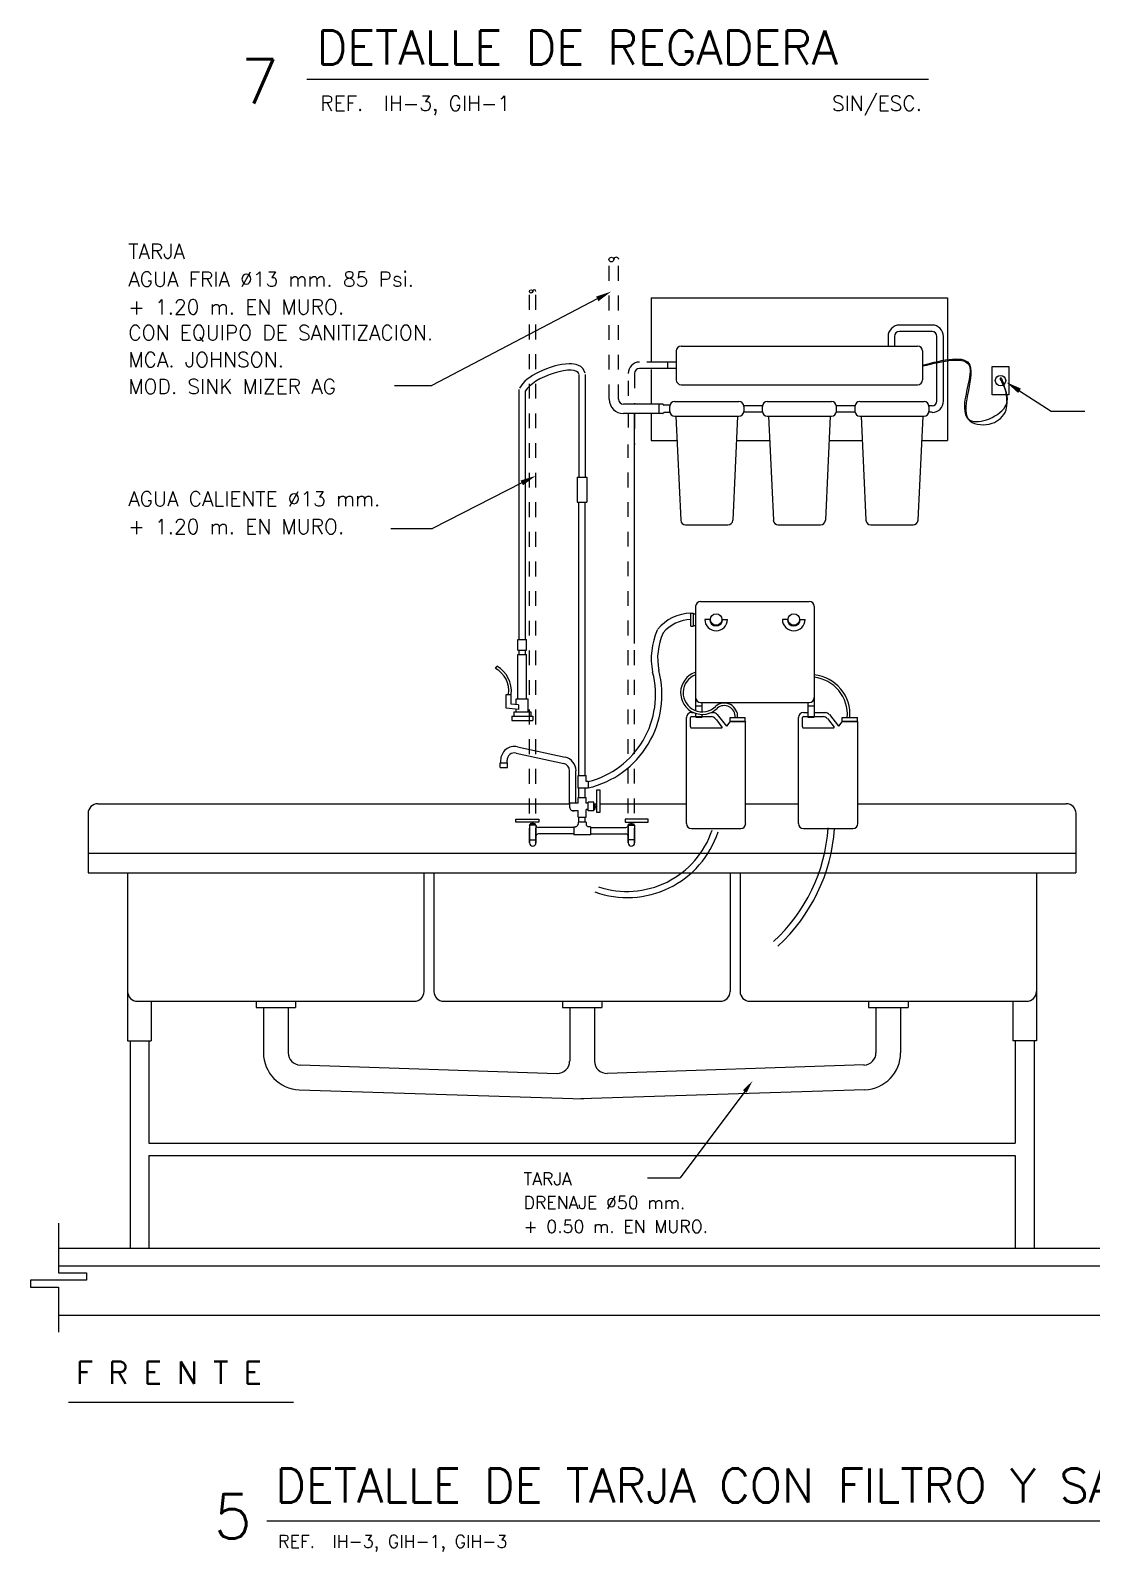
# Model space of a CAD drawing. Extents: x 145.7 to 190.5, y 293.8 to 329.7.
# Drawn here: x 145.75 to 152.91, y 293.77 to 304.04 of the extents above; entities that cross this region are included whole.
import ezdxf

# ---------------------------------------------------------------- set-up
doc = ezdxf.new("R2010")
doc.units = 0
doc.header["$LTSCALE"] = 0.4
doc.header["$MEASUREMENT"] = 0
doc.linetypes.add('DASHED2', pattern=[0.375, 0.25, -0.125])
doc.layers.add('A13', color=130, linetype='CONTINUOUS')
doc.layers.add('LETRAS', color=50, linetype='CONTINUOUS')
doc.styles.add('ROMANS', font='ROMANS.SHX', dxfattribs={"width": 1.5, "height": 0.3})

msp = doc.modelspace()

# ---------------------------------------------------------------- linework, layer by layer
at = {"layer": 'A13', "linetype": 'DASHED2', "ltscale": 0.005}
for p, q in [((149.653, 301.552, 47.317), (149.653, 302.488, 47.317)), ((149.717, 301.552, 47.317), (149.717, 302.495, 47.317)), ((149.115, 298.556, 47.317), (149.115, 302.28, 47.317)), ((149.158, 298.556, 47.317), (149.158, 302.28, 47.317)), ((149.782, 301.676, 47.317), (149.782, 301.518, 47.317)), ((149.825, 301.726, 47.317), (149.825, 301.518, 47.317)), ((149.782, 301.46, 47.317), (149.782, 301.296, 47.317)), ((149.825, 301.455, 47.317), (149.825, 301.246, 47.317)), ((149.782, 298.557, 47.317), (149.782, 301.246, 47.317)), ((149.825, 298.557, 47.317), (149.825, 301.246, 47.317))]:
    msp.add_line(p, q, dxfattribs=at)
at = {"layer": 'A13', "color": 20}
for p, q in [((149.573, 302.23, 47.317), (148.457, 301.644, 47.317)), ((148.205, 301.644, 47.317), (148.457, 301.644, 47.317)), ((152.423, 301.609, 47.317), (152.636, 301.471, 47.317)), ((152.636, 301.471, 47.317), (152.863, 301.471, 47.317)), ((149.063, 300.987, 47.317), (148.46, 300.68, 47.317)), ((148.179, 300.68, 47.317), (148.46, 300.68, 47.317)), ((150.331, 300.065, 47.317), (150.298, 300.065, 47.317)), ((150.418, 300.065, 47.317), (150.452, 300.065, 47.317)), ((150.855, 300.065, 47.317), (150.822, 300.065, 47.317)), ((150.942, 300.065, 47.317), (150.975, 300.065, 47.317)), ((148.886, 299.734, 47.317), (148.894, 299.748, 47.317)), ((150.568, 296.878, 47.317), (150.132, 296.296, 47.317)), ((149.911, 296.296, 47.317), (150.132, 296.296, 47.317)), ((145.937, 295.988, 47.317), (145.937, 295.653, 47.317)), ((145.747, 295.605, 47.317), (145.747, 295.558, 47.317)), ((146.126, 295.605, 47.317), (145.747, 295.605, 47.317)), ((145.937, 295.653, 47.317), (146.126, 295.653, 47.317)), ((146.126, 295.653, 47.317), (146.126, 295.605, 47.317)), ((145.747, 295.558, 47.317), (145.937, 295.558, 47.317)), ((145.937, 295.558, 47.317), (145.937, 295.254, 47.317))]:
    msp.add_line(p, q, dxfattribs=at)
at = {"layer": 'A13'}
for p, q in [((149.936, 302.237, 47.317), (151.936, 302.237, 47.317)), ((149.936, 302.237, 47.317), (149.936, 301.809, 47.317)), ((151.936, 302.237, 47.317), (151.936, 301.273, 47.317)), ((151.832, 302.053, 47.317), (151.612, 302.053, 47.317)), ((151.536, 301.976, 47.317), (151.536, 301.911, 47.317)), ((151.579, 301.976, 47.317), (151.579, 301.911, 47.317)), ((151.832, 302.01, 47.317), (151.612, 302.01, 47.317)), ((151.865, 301.54, 47.317), (151.865, 301.976, 47.317)), ((151.909, 301.54, 47.317), (151.909, 301.976, 47.317)), ((150.106, 301.878, 47.317), (150.106, 301.683, 47.317)), ((150.139, 301.911, 47.317), (151.734, 301.911, 47.317)), ((151.767, 301.878, 47.317), (151.767, 301.683, 47.317)), ((150.106, 301.759, 47.317), (149.858, 301.759, 47.317)), ((150.106, 301.802, 47.317), (149.908, 301.802, 47.317)), ((149.936, 301.752, 47.317), (149.936, 301.518, 47.317)), ((150.047, 301.802, 47.317), (150.047, 301.759, 47.317)), ((149.448, 301.72, 47.317), (149.448, 301.025, 47.317)), ((149.492, 301.72, 47.317), (149.492, 301.025, 47.317)), ((150.139, 301.65, 47.317), (151.734, 301.65, 47.317)), ((149.045, 299.93, 47.317), (149.045, 301.618, 47.317)), ((149.088, 299.93, 47.317), (149.088, 301.608, 47.317)), ((150.015, 301.518, 47.317), (149.75, 301.518, 47.317)), ((150.015, 301.455, 47.317), (149.75, 301.455, 47.317)), ((149.825, 299.902, 47.317), (149.825, 301.455, 47.317)), ((149.936, 301.455, 47.317), (149.936, 301.273, 47.317)), ((149.988, 301.518, 47.317), (149.988, 301.455, 47.317)), ((150.018, 301.515, 47.317), (150.018, 301.515, 47.317)), ((150.018, 301.458, 47.317), (150.018, 301.458, 47.317)), ((150.061, 301.512, 47.317), (150.021, 301.512, 47.317)), ((150.061, 301.462, 47.317), (150.021, 301.462, 47.317)), ((150.061, 301.503, 47.317), (150.061, 301.47, 47.317)), ((150.095, 301.537, 47.317), (150.528, 301.537, 47.317)), ((150.095, 301.437, 47.317), (150.528, 301.437, 47.317)), ((150.103, 301.437, 47.317), (150.136, 300.735, 47.317)), ((150.52, 301.437, 47.317), (150.487, 300.735, 47.317)), ((150.687, 301.507, 47.317), (150.561, 301.507, 47.317)), ((150.561, 301.503, 47.317), (150.561, 301.47, 47.317)), ((150.687, 301.464, 47.317), (150.561, 301.464, 47.317)), ((150.686, 301.503, 47.317), (150.686, 301.47, 47.317)), ((150.72, 301.537, 47.317), (151.153, 301.537, 47.317)), ((150.72, 301.437, 47.317), (151.153, 301.437, 47.317)), ((150.728, 301.437, 47.317), (150.761, 300.735, 47.317)), ((151.145, 301.437, 47.317), (151.112, 300.735, 47.317)), ((151.312, 301.507, 47.317), (151.186, 301.507, 47.317)), ((151.186, 301.503, 47.317), (151.186, 301.47, 47.317)), ((151.312, 301.464, 47.317), (151.186, 301.464, 47.317)), ((151.311, 301.503, 47.317), (151.311, 301.47, 47.317)), ((151.345, 301.537, 47.317), (151.778, 301.537, 47.317)), ((151.345, 301.437, 47.317), (151.778, 301.437, 47.317)), ((151.353, 301.437, 47.317), (151.386, 300.735, 47.317)), ((151.77, 301.437, 47.317), (151.737, 300.735, 47.317)), ((151.832, 301.507, 47.317), (151.811, 301.507, 47.317)), ((151.811, 301.503, 47.317), (151.811, 301.47, 47.317)), ((151.832, 301.464, 47.317), (151.811, 301.464, 47.317)), ((149.936, 301.273, 47.317), (150.111, 301.273, 47.317)), ((150.512, 301.273, 47.317), (150.736, 301.273, 47.317)), ((151.137, 301.273, 47.317), (151.361, 301.273, 47.317)), ((151.762, 301.273, 47.317), (151.936, 301.273, 47.317)), ((149.437, 301.025, 47.317), (149.437, 300.858, 47.317)), ((149.437, 301.025, 47.317), (149.503, 301.025, 47.317)), ((149.503, 301.025, 47.317), (149.503, 300.858, 47.317)), ((149.437, 300.858, 47.317), (149.503, 300.858, 47.317)), ((149.448, 299.011, 47.317), (149.448, 300.858, 47.317)), ((149.492, 299.011, 47.317), (149.492, 300.858, 47.317)), ((150.169, 300.703, 47.317), (150.454, 300.703, 47.317)), ((150.794, 300.703, 47.317), (151.079, 300.703, 47.317)), ((151.419, 300.703, 47.317), (151.704, 300.703, 47.317)), ((150.205, 300.107, 47.317), (150.219, 300.107, 47.317)), ((150.205, 300.02, 47.317), (150.205, 300.107, 47.317)), ((150.222, 300.104, 47.317), (150.237, 300.104, 47.317)), ((150.222, 300.024, 47.317), (150.222, 300.104, 47.317)), ((150.237, 299.448, 47.317), (150.237, 300.154, 47.317)), ((150.27, 300.187, 47.317), (151.003, 300.187, 47.317)), ((151.037, 300.154, 47.317), (151.037, 299.405, 47.317)), ((150.205, 300.02, 47.317), (150.219, 300.02, 47.317)), ((150.222, 300.024, 47.317), (150.237, 300.024, 47.317)), ((149.037, 299.857, 47.317), (149.037, 299.93, 47.317)), ((149.037, 299.93, 47.317), (149.096, 299.93, 47.317)), ((149.096, 299.857, 47.317), (149.096, 299.93, 47.317)), ((149.037, 299.857, 47.317), (149.096, 299.857, 47.317)), ((149.037, 299.828, 47.317), (149.096, 299.828, 47.317)), ((149.037, 299.529, 47.317), (149.037, 299.828, 47.317)), ((149.045, 299.828, 47.317), (149.045, 299.857, 47.317)), ((149.088, 299.828, 47.317), (149.088, 299.857, 47.317)), ((149.096, 299.529, 47.317), (149.096, 299.828, 47.317)), ((148.957, 299.465, 47.317), (148.957, 299.559, 47.317)), ((148.957, 299.559, 47.317), (148.991, 299.559, 47.317)), ((148.991, 299.493, 47.317), (148.991, 299.559, 47.317)), ((149.042, 299.488, 47.317), (148.991, 299.493, 47.317)), ((149.026, 299.49, 47.317), (149.026, 299.529, 47.317)), ((149.026, 299.529, 47.317), (149.107, 299.529, 47.317)), ((149.042, 299.488, 47.317), (149.042, 299.457, 47.317)), ((149.107, 299.441, 47.317), (149.107, 299.529, 47.317)), ((150.27, 299.505, 47.317), (151.003, 299.505, 47.317)), ((150.28, 299.44, 47.317), (150.28, 299.505, 47.317)), ((150.993, 299.505, 47.317), (150.993, 299.405, 47.317)), ((149.042, 299.457, 47.317), (148.957, 299.465, 47.317)), ((148.996, 299.412, 47.317), (148.996, 299.383, 47.317)), ((148.996, 299.412, 47.317), (149.137, 299.412, 47.317)), ((148.996, 299.383, 47.317), (149.137, 299.383, 47.317)), ((149.009, 299.441, 47.317), (149.009, 299.412, 47.317)), ((149.009, 299.441, 47.317), (149.124, 299.441, 47.317)), ((149.026, 299.441, 47.317), (149.026, 299.458, 47.317)), ((149.124, 299.441, 47.317), (149.124, 299.412, 47.317)), ((149.137, 299.412, 47.317), (149.137, 299.383, 47.317)), ((150.174, 298.687, 47.317), (150.174, 299.403, 47.317)), ((150.201, 299.339, 47.317), (150.201, 299.403, 47.317)), ((150.208, 299.436, 47.317), (150.222, 299.436, 47.317)), ((150.208, 299.409, 47.317), (150.343, 299.409, 47.317)), ((150.237, 299.482, 47.317), (150.28, 299.482, 47.317)), ((150.237, 299.405, 47.317), (150.237, 299.43, 47.317)), ((150.237, 299.405, 47.317), (150.28, 299.405, 47.317)), ((150.28, 299.405, 47.317), (150.28, 299.424, 47.317)), ((150.339, 299.436, 47.317), (150.356, 299.436, 47.317)), ((150.369, 299.396, 47.317), (150.377, 299.387, 47.317)), ((150.377, 299.387, 47.317), (150.414, 299.338, 47.317)), ((150.382, 299.423, 47.317), (150.444, 299.344, 47.317)), ((150.469, 299.402, 47.317), (150.571, 299.402, 47.317)), ((150.469, 299.379, 47.317), (150.469, 299.402, 47.317)), ((150.571, 299.379, 47.317), (150.571, 299.402, 47.317)), ((150.931, 298.687, 47.317), (150.931, 299.403, 47.317)), ((150.958, 299.339, 47.317), (150.958, 299.403, 47.317)), ((150.964, 299.436, 47.317), (150.993, 299.436, 47.317)), ((150.964, 299.409, 47.317), (151.099, 299.409, 47.317)), ((150.993, 299.482, 47.317), (151.037, 299.482, 47.317)), ((150.993, 299.405, 47.317), (151.037, 299.405, 47.317)), ((151.037, 299.436, 47.317), (151.112, 299.436, 47.317)), ((151.126, 299.396, 47.317), (151.133, 299.387, 47.317)), ((151.133, 299.387, 47.317), (151.171, 299.338, 47.317)), ((151.139, 299.423, 47.317), (151.2, 299.344, 47.317)), ((151.226, 299.402, 47.317), (151.328, 299.402, 47.317)), ((151.226, 299.379, 47.317), (151.226, 299.402, 47.317)), ((151.328, 299.379, 47.317), (151.328, 299.402, 47.317)), ((150.208, 299.333, 47.317), (150.412, 299.333, 47.317)), ((150.467, 299.374, 47.317), (150.444, 299.344, 47.317)), ((150.469, 299.379, 47.317), (150.571, 299.379, 47.317)), ((150.469, 299.375, 47.317), (150.571, 299.375, 47.317)), ((150.574, 298.687, 47.317), (150.574, 299.372, 47.317)), ((150.964, 299.333, 47.317), (151.168, 299.333, 47.317)), ((151.223, 299.374, 47.317), (151.2, 299.344, 47.317)), ((151.226, 299.379, 47.317), (151.328, 299.379, 47.317)), ((151.226, 299.375, 47.317), (151.328, 299.375, 47.317)), ((151.331, 298.687, 47.317), (151.331, 299.372, 47.317)), ((149.034, 299.205, 47.317), (149.356, 299.135, 47.317)), ((148.918, 299.096, 47.317), (148.967, 299.096, 47.317)), ((148.918, 299.065, 47.317), (148.918, 299.096, 47.317)), ((148.921, 299.096, 47.317), (148.921, 299.114, 47.317)), ((148.921, 299.096, 47.317), (148.921, 299.114, 47.317)), ((148.964, 299.096, 47.317), (148.964, 299.114, 47.317)), ((148.967, 299.065, 47.317), (148.967, 299.096, 47.317)), ((149.025, 299.163, 47.317), (149.346, 299.093, 47.317)), ((148.918, 299.065, 47.317), (148.967, 299.065, 47.317)), ((149.386, 298.824, 47.317), (149.386, 299.044, 47.317)), ((149.429, 298.824, 47.317), (149.429, 299.044, 47.317)), ((149.443, 299.011, 47.317), (149.497, 299.011, 47.317)), ((149.443, 298.927, 47.317), (149.443, 299.011, 47.317)), ((149.497, 298.971, 47.317), (149.497, 299.011, 47.317)), ((149.512, 298.927, 47.317), (149.443, 298.927, 47.317)), ((149.448, 298.864, 47.317), (149.448, 298.927, 47.317)), ((149.492, 298.864, 47.317), (149.492, 298.927, 47.317)), ((149.512, 298.971, 47.317), (149.497, 298.971, 47.317)), ((149.512, 298.971, 47.317), (149.512, 298.927, 47.317)), ((146.203, 298.82, 47.317), (149.386, 298.82, 47.317)), ((149.443, 298.824, 47.317), (149.386, 298.824, 47.317)), ((149.429, 298.824, 47.317), (149.386, 298.824, 47.317)), ((149.386, 298.824, 47.317), (149.386, 298.797, 47.317)), ((149.443, 298.773, 47.317), (149.405, 298.773, 47.317)), ((149.443, 298.864, 47.317), (149.497, 298.864, 47.317)), ((149.443, 298.824, 47.317), (149.443, 298.864, 47.317)), ((149.443, 298.731, 47.317), (149.443, 298.773, 47.317)), ((149.497, 298.824, 47.317), (149.497, 298.864, 47.317)), ((149.512, 298.824, 47.317), (149.497, 298.824, 47.317)), ((149.512, 298.781, 47.317), (149.497, 298.781, 47.317)), ((149.497, 298.731, 47.317), (149.497, 298.781, 47.317)), ((149.512, 298.773, 47.317), (149.512, 298.831, 47.317)), ((149.549, 298.831, 47.317), (149.512, 298.831, 47.317)), ((149.549, 298.773, 47.317), (149.512, 298.773, 47.317)), ((149.549, 298.773, 47.317), (149.549, 298.831, 47.317)), ((149.549, 298.78, 47.317), (149.549, 298.823, 47.317)), ((149.549, 298.823, 47.317), (149.558, 298.818, 47.317)), ((149.549, 298.78, 47.317), (149.558, 298.785, 47.317)), ((149.554, 298.82, 47.317), (149.569, 298.82, 47.317)), ((149.558, 298.785, 47.317), (149.558, 298.818, 47.317)), ((149.558, 298.805, 47.317), (149.569, 298.805, 47.317)), ((149.558, 298.799, 47.317), (149.569, 298.799, 47.317)), ((149.589, 298.82, 47.317), (150.174, 298.82, 47.317)), ((150.574, 298.82, 47.317), (150.931, 298.82, 47.317)), ((151.331, 298.82, 47.317), (152.737, 298.82, 47.317)), ((146.137, 298.754, 47.317), (146.137, 298.354, 47.317)), ((149.115, 298.676, 47.317), (149.12, 298.685, 47.317)), ((149.115, 298.676, 47.317), (149.115, 298.556, 47.317)), ((149.158, 298.676, 47.317), (149.115, 298.676, 47.317)), ((149.153, 298.685, 47.317), (149.12, 298.685, 47.317)), ((149.134, 298.685, 47.317), (149.134, 298.697, 47.317)), ((149.14, 298.685, 47.317), (149.14, 298.697, 47.317)), ((149.158, 298.676, 47.317), (149.153, 298.685, 47.317)), ((149.158, 298.676, 47.317), (149.158, 298.556, 47.317)), ((149.414, 298.666, 47.317), (149.426, 298.666, 47.317)), ((149.414, 298.666, 47.317), (149.414, 298.612, 47.317)), ((149.443, 298.731, 47.317), (149.497, 298.731, 47.317)), ((149.497, 298.697, 47.317), (149.443, 298.697, 47.317)), ((149.443, 298.697, 47.317), (149.443, 298.683, 47.317)), ((149.448, 298.697, 47.317), (149.448, 298.731, 47.317)), ((149.492, 298.697, 47.317), (149.492, 298.731, 47.317)), ((149.497, 298.697, 47.317), (149.497, 298.683, 47.317)), ((149.526, 298.666, 47.317), (149.514, 298.666, 47.317)), ((149.526, 298.666, 47.317), (149.526, 298.612, 47.317)), ((149.782, 298.676, 47.317), (149.787, 298.685, 47.317)), ((149.782, 298.676, 47.317), (149.782, 298.556, 47.317)), ((149.782, 298.676, 47.317), (149.825, 298.676, 47.317)), ((149.787, 298.685, 47.317), (149.82, 298.685, 47.317)), ((149.801, 298.685, 47.317), (149.801, 298.697, 47.317)), ((149.806, 298.685, 47.317), (149.806, 298.697, 47.317)), ((149.825, 298.676, 47.317), (149.82, 298.685, 47.317)), ((149.825, 298.676, 47.317), (149.825, 298.556, 47.317)), ((152.803, 298.754, 47.317), (152.803, 298.354, 47.317)), ((149.115, 298.578, 47.317), (149.158, 298.578, 47.317)), ((149.414, 298.661, 47.317), (149.175, 298.661, 47.317)), ((149.414, 298.617, 47.317), (149.175, 298.617, 47.317)), ((149.526, 298.612, 47.317), (149.414, 298.612, 47.317)), ((149.526, 298.661, 47.317), (149.765, 298.661, 47.317)), ((149.526, 298.617, 47.317), (149.765, 298.617, 47.317)), ((149.825, 298.578, 47.317), (149.782, 298.578, 47.317)), ((150.208, 298.654, 47.317), (150.541, 298.654, 47.317)), ((150.964, 298.654, 47.317), (151.298, 298.654, 47.317)), ((146.137, 298.487, 47.317), (152.803, 298.487, 47.317)), ((146.137, 298.354, 47.317), (152.803, 298.354, 47.317)), ((146.403, 298.354, 47.317), (146.403, 297.554, 47.317)), ((148.403, 298.354, 47.317), (148.403, 297.554, 47.317)), ((148.47, 298.354, 47.317), (148.47, 297.554, 47.317)), ((150.47, 298.354, 47.317), (150.47, 297.554, 47.317)), ((150.537, 298.354, 47.317), (150.537, 297.554, 47.317)), ((152.537, 298.354, 47.317), (152.537, 297.554, 47.317)), ((146.403, 297.554, 47.317), (146.403, 297.22, 47.317)), ((152.537, 297.558, 47.317), (152.537, 297.22, 47.317)), ((146.47, 297.487, 47.317), (148.337, 297.487, 47.317)), ((146.563, 297.487, 47.317), (146.563, 297.22, 47.317)), ((147.27, 297.487, 47.317), (147.27, 297.445, 47.317)), ((147.27, 297.445, 47.317), (147.537, 297.445, 47.317)), ((147.32, 297.445, 47.317), (147.32, 297.14, 47.317)), ((147.487, 297.445, 47.317), (147.487, 297.14, 47.317)), ((147.537, 297.487, 47.317), (147.537, 297.445, 47.317)), ((148.537, 297.487, 47.317), (150.403, 297.487, 47.317)), ((149.337, 297.487, 47.317), (149.337, 297.445, 47.317)), ((149.337, 297.445, 47.317), (149.603, 297.445, 47.317)), ((149.387, 297.445, 47.317), (149.387, 297.083, 47.317)), ((149.553, 297.445, 47.317), (149.553, 297.083, 47.317)), ((149.603, 297.487, 47.317), (149.603, 297.445, 47.317)), ((150.603, 297.487, 47.317), (152.47, 297.487, 47.317)), ((151.403, 297.487, 47.317), (151.403, 297.445, 47.317)), ((151.403, 297.445, 47.317), (151.67, 297.445, 47.317)), ((151.453, 297.445, 47.317), (151.453, 297.14, 47.317)), ((151.62, 297.445, 47.317), (151.62, 297.14, 47.317)), ((151.67, 297.487, 47.317), (151.67, 297.445, 47.317)), ((152.377, 297.487, 47.317), (152.377, 297.22, 47.317)), ((146.403, 297.22, 47.317), (146.563, 297.22, 47.317)), ((146.42, 297.22, 47.317), (146.42, 295.82, 47.317)), ((146.547, 297.22, 47.317), (146.547, 296.529, 47.317)), ((152.537, 297.22, 47.317), (152.377, 297.22, 47.317)), ((152.393, 297.22, 47.317), (152.393, 296.529, 47.317)), ((152.52, 297.22, 47.317), (152.52, 295.82, 47.317)), ((147.567, 297.057, 47.317), (149.301, 297, 47.317)), ((151.373, 297.057, 47.317), (149.639, 297, 47.317)), ((147.562, 296.89, 47.317), (149.479, 296.828, 47.317)), ((151.378, 296.89, 47.317), (149.462, 296.828, 47.317)), ((146.547, 296.529, 47.317), (152.393, 296.529, 47.317)), ((146.547, 296.445, 47.317), (152.393, 296.445, 47.317)), ((146.547, 296.445, 47.317), (146.547, 295.82, 47.317)), ((152.393, 296.445, 47.317), (152.393, 295.82, 47.317))]:
    msp.add_line(p, q, dxfattribs=at)
at = {"layer": 'A13', "color": 50}
for p, q in [((145.937, 295.82, 47.317), (153.144, 295.82, 47.317)), ((146.004, 294.78, 47.317), (147.522, 294.78, 47.317))]:
    msp.add_line(p, q, dxfattribs=at)
at = {"layer": 'A13', "color": 90}
for p, q in [((145.937, 295.7, 47.317), (153.144, 295.7, 47.317)), ((145.937, 295.367, 47.317), (153.144, 295.367, 47.317))]:
    msp.add_line(p, q, dxfattribs=at)
at = {"layer": 'A13', "elevation": 47.317}
for points in [[(152.238, 301.773), (152.35, 301.773), (152.35, 301.581), (152.238, 301.581)], [(149.569, 298.761), (149.569, 298.915), (149.589, 298.915), (149.589, 298.761)], [(149.178, 298.697), (149.023, 298.697), (149.023, 298.716), (149.178, 298.716)], [(149.762, 298.697), (149.917, 298.697), (149.917, 298.716), (149.762, 298.716)]]:
    msp.add_lwpolyline(points, close=True, dxfattribs=at)
at = {"layer": 'A13', "color": 20}
for centre, radius in [((149.668, 302.495, 47.317), 0.0162), ((149.126, 302.28, 47.317), 0.0108), ((150.375, 300.065, 47.317), 0.0385), ((150.899, 300.065, 47.317), 0.0385)]:
    msp.add_circle(centre, radius, dxfattribs=at)
at = {"layer": 'A13'}
msp.add_circle((152.294, 301.678, 47.317), 0.0351, dxfattribs=at)
at = {"layer": 'A13', "color": 20}
for centre, radius, start, end in [((149.701, 302.495, 47.317), 0.0162, 0, 180), ((149.148, 302.28, 47.317), 0.0108, 0, 180), ((150.375, 300.065, 47.317), 0.0768, 180, 0), ((150.375, 300.065, 47.317), 0.0435, 180, 0), ((150.899, 300.065, 47.317), 0.0768, 180, 0), ((150.899, 300.065, 47.317), 0.0435, 180, 0), ((148.802, 299.582, 47.317), 0.174, 353.2029, 61.0275), ((148.802, 299.582, 47.317), 0.191, 353.2029, 61.0275), ((150.281, 299.57, 47.317), 0.146, 109.7952, 314.5216), ((150.281, 299.57, 47.317), 0.129, 109.7952, 314.5216), ((151.008, 299.423, 47.317), 0.27, 355.4744, 83.8234), ((151.008, 299.423, 47.317), 0.253, 355.4744, 83.8234), ((150.43, 299.41, 47.317), 0.0902, 354.9839, 131.0316), ((150.43, 299.41, 47.317), 0.0735, 354.9839, 131.0316), ((149.775, 298.833, 47.317), 0.646, 250.2467, 341.6987), ((149.774, 298.834, 47.317), 0.605, 251.3686, 341.5789), ((149.985, 298.737, 47.317), 1.149, 312.6157, 356.0266), ((149.985, 298.737, 47.317), 1.192, 312.6157, 356.0266)]:
    msp.add_arc(centre, radius, start, end, dxfattribs=at)
at = {"layer": 'A13'}
for centre, radius, start, end in [((151.612, 301.976, 47.317), 0.0767, 90, 180), ((151.832, 301.976, 47.317), 0.0767, 0, 90), ((151.612, 301.976, 47.317), 0.0333, 90, 180), ((151.832, 301.976, 47.317), 0.0333, 0, 90), ((150.139, 301.878, 47.317), 0.0333, 90, 180), ((151.734, 301.878, 47.317), 0.0333, 0, 90), ((150.139, 301.683, 47.317), 0.0333, 180, 270), ((151.734, 301.683, 47.317), 0.0333, 270, 0), ((149.75, 301.552, 47.317), 0.0967, 180, 270), ((149.75, 301.552, 47.317), 0.0333, 180, 270), ((151.832, 301.54, 47.317), 0.0333, 270, 0), ((151.832, 301.54, 47.317), 0.0767, 270, 0), ((150.015, 301.515, 47.317), 0.00333, 357.5365, 90), ((150.015, 301.458, 47.317), 0.00333, 270, 2.4635), ((150.022, 301.515, 47.317), 0.00333, 176.5661, 272.8617), ((150.022, 301.458, 47.317), 0.00333, 87.1383, 183.4339), ((150.095, 301.503, 47.317), 0.0333, 90, 180), ((150.095, 301.47, 47.317), 0.0333, 180, 270), ((150.528, 301.503, 47.317), 0.0333, 0, 90), ((150.528, 301.47, 47.317), 0.0333, 270, 0), ((150.72, 301.503, 47.317), 0.0333, 90, 180), ((150.72, 301.47, 47.317), 0.0333, 180, 270), ((151.153, 301.503, 47.317), 0.0333, 0, 90), ((151.153, 301.47, 47.317), 0.0333, 270, 0), ((151.345, 301.503, 47.317), 0.0333, 90, 180), ((151.345, 301.47, 47.317), 0.0333, 180, 270), ((151.778, 301.503, 47.317), 0.0333, 0, 90), ((151.778, 301.47, 47.317), 0.0333, 270, 0), ((150.169, 300.737, 47.317), 0.0333, 182.6782, 270), ((150.454, 300.737, 47.317), 0.0333, 270, 357.3218), ((150.794, 300.737, 47.317), 0.0333, 182.6782, 270), ((151.079, 300.737, 47.317), 0.0333, 270, 357.3218), ((151.419, 300.737, 47.317), 0.0333, 182.6782, 270), ((151.704, 300.737, 47.317), 0.0333, 270, 357.3218), ((150.208, 299.816, 47.317), 0.291, 90.6304, 141.5238), ((150.219, 300.104, 47.317), 0.00333, 360, 90), ((150.27, 300.154, 47.317), 0.0333, 90, 180), ((151.003, 300.154, 47.317), 0.0333, 360, 90), ((150.208, 299.816, 47.317), 0.248, 90.6304, 140.3659), ((150.219, 300.024, 47.317), 0.00333, 270, 360), ((150.394, 299.803, 47.317), 0.457, 155.6148, 191.5188), ((150.394, 299.803, 47.317), 0.414, 155.6148, 191.5188), ((149.363, 299.556, 47.317), 0.646, 283.2593, 14.7113), ((149.361, 299.556, 47.317), 0.605, 284.3812, 14.5915), ((150.27, 299.538, 47.317), 0.0333, 180, 270), ((151.003, 299.538, 47.317), 0.0333, 270, 360), ((150.208, 299.403, 47.317), 0.0333, 90, 180), ((150.208, 299.403, 47.317), 0.00667, 90, 180), ((150.343, 299.376, 47.317), 0.0333, 37.886, 90), ((150.356, 299.403, 47.317), 0.0333, 37.886, 90), ((150.964, 299.403, 47.317), 0.0333, 90, 180), ((150.964, 299.403, 47.317), 0.00667, 90, 180), ((151.099, 299.376, 47.317), 0.0333, 37.886, 90), ((151.112, 299.403, 47.317), 0.0333, 37.886, 90), ((150.208, 299.339, 47.317), 0.00667, 180, 270), ((150.412, 299.336, 47.317), 0.00333, 270, 37.886), ((150.469, 299.372, 47.317), 0.00333, 90, 142.114), ((150.571, 299.372, 47.317), 0.00333, 0, 90), ((150.964, 299.339, 47.317), 0.00667, 180, 270), ((151.168, 299.336, 47.317), 0.00333, 270, 37.886), ((151.226, 299.372, 47.317), 0.00333, 90, 142.114), ((151.328, 299.372, 47.317), 0.00333, 0, 90), ((149.014, 299.114, 47.317), 0.0933, 77.764, 180), ((149.014, 299.114, 47.317), 0.05, 77.764, 180), ((149.336, 299.044, 47.317), 0.05, 0, 77.764), ((149.336, 299.044, 47.317), 0.0933, 0, 77.764), ((146.203, 298.754, 47.317), 0.0667, 90, 180), ((149.411, 298.797, 47.317), 0.0248, 180, 284.4161), ((152.737, 298.754, 47.317), 0.0667, 0, 90), ((149.175, 298.677, 47.317), 0.0167, 180, 270), ((149.426, 298.683, 47.317), 0.0167, 270, 0), ((149.514, 298.683, 47.317), 0.0167, 180, 270), ((149.765, 298.677, 47.317), 0.0167, 270, 0), ((150.208, 298.687, 47.317), 0.0333, 180, 270), ((150.541, 298.687, 47.317), 0.0333, 270, 0), ((150.964, 298.687, 47.317), 0.0333, 180, 270), ((151.298, 298.687, 47.317), 0.0333, 270, 0), ((149.175, 298.601, 47.317), 0.0167, 90, 180), ((149.765, 298.601, 47.317), 0.0167, 360, 90), ((149.137, 298.556, 47.317), 0.0217, 180, 0), ((149.803, 298.556, 47.317), 0.0217, 180, 0), ((146.47, 297.554, 47.317), 0.0667, 180, 270), ((148.337, 297.554, 47.317), 0.0667, 270, 0), ((148.537, 297.554, 47.317), 0.0667, 180, 270), ((150.403, 297.554, 47.317), 0.0667, 270, 0), ((150.603, 297.554, 47.317), 0.0667, 180, 270), ((152.47, 297.554, 47.317), 0.0667, 270, 0), ((147.57, 297.14, 47.317), 0.25, 180, 268.1256), ((147.57, 297.14, 47.317), 0.0833, 180, 268.1256), ((151.37, 297.14, 47.317), 0.0833, 271.8744, 0), ((151.37, 297.14, 47.317), 0.25, 271.8744, 0), ((149.303, 297.083, 47.317), 0.0833, 268.1256, 360), ((149.637, 297.083, 47.317), 0.0833, 180, 271.8744)]:
    msp.add_arc(centre, radius, start, end, dxfattribs=at)
at = {"layer": 'A13', "ltscale": 0.005}
for radius in [0.0767, 0.0333]:
    msp.add_arc((149.858, 301.726, 47.317), radius, 90, 180, dxfattribs=at)
at = {"layer": 'A13'}
msp.add_ellipse((149.266, 301.653, 47.317), major_axis=(0.181, 0.072), ratio=0.341494, start_param=-0.072602, end_param=2.776288, dxfattribs=at)
at = {"layer": 'A13', "color": 20, "end_tangent": (0.274813, -0.961498)}
msp.add_spline([(151.767, 301.781, 47.317), (152.087, 301.781, 47.317), (152.087, 301.411, 47.317), (152.334, 301.517, 47.317), (152.298, 301.68, 47.317)], degree=3, dxfattribs=at)
at = {"layer": 'A13'}
msp.add_open_spline([(149.491, 301.727, 47.317), (149.487, 301.752, 47.317), (149.466, 301.772, 47.317), (149.426, 301.789, 47.317), (149.405, 301.791, 47.317), (149.322, 301.79, 47.317), (149.244, 301.767, 47.317), (149.119, 301.705, 47.317), (149.071, 301.672, 47.317), (149.049, 301.627, 47.317)], degree=3, knots=[-0.072602, -0.072602, -0.072602, -0.072602, 0.33404, 0.33404, 0.740681, 0.740681, 1.818442, 1.818442, 2.776288, 2.776288, 2.776288, 2.776288], dxfattribs=at)
at = {"layer": 'A13', "color": 20}
msp.add_open_spline([(151.768, 301.777, 47.317), (151.839, 301.793, 47.317), (151.909, 301.81, 47.317), (152.016, 301.819, 47.317), (152.054, 301.814, 47.317), (152.093, 301.774, 47.317), (152.092, 301.735, 47.317), (152.073, 301.636, 47.317), (152.057, 301.579, 47.317), (152.047, 301.477, 47.317), (152.054, 301.431, 47.317), (152.124, 301.378, 47.317), (152.184, 301.372, 47.317), (152.279, 301.404, 47.317), (152.316, 301.433, 47.317), (152.343, 301.517, 47.317), (152.338, 301.569, 47.317), (152.323, 301.631, 47.317), (152.318, 301.648, 47.317), (152.308, 301.676, 47.317), (152.304, 301.687, 47.317), (152.301, 301.693, 47.317), (152.301, 301.694, 47.317), (152.297, 301.696, 47.317), (152.293, 301.695, 47.317), (152.291, 301.692, 47.317), (152.292, 301.691, 47.317), (152.292, 301.689, 47.317), (152.292, 301.688, 47.317), (152.293, 301.683, 47.317), (152.294, 301.681, 47.317), (152.294, 301.678, 47.317)], degree=3, knots=[0, 0, 0, 0, 0.186731, 0.186731, 0.34933, 0.34933, 0.51193, 0.51193, 0.674529, 0.674529, 0.834347, 0.834347, 0.994164, 0.994164, 1.119635, 1.119635, 1.218305, 1.218305, 1.258375, 1.258375, 1.303652, 1.303652, 1.314294, 1.314294, 1.320372, 1.320372, 1.32645, 1.32645, 1.339062, 1.339062, 1.349159, 1.349159, 1.349159, 1.349159], dxfattribs=at)
for points in [[(149.565, 302.245, 47.317), (149.581, 302.214, 47.317), (149.667, 302.279, 47.317)], [(152.413, 301.594, 47.317), (152.432, 301.624, 47.317), (152.333, 301.667, 47.317)], [(149.055, 301.003, 47.317), (149.071, 300.971, 47.317), (149.158, 301.035, 47.317)], [(150.556, 296.887, 47.317), (150.58, 296.869, 47.317), (150.622, 296.951, 47.317)]]:
    msp.add_solid(points, dxfattribs=at)
at = {"layer": 'LETRAS'}
msp.add_line((147.612, 303.713), (151.807, 303.713), dxfattribs=at)
at = {"layer": 'LETRAS', "color": 90}
msp.add_line((147.342, 293.979, 0), (155.927, 293.979, 0), dxfattribs=at)

# ---------------------------------------------------------------- texts
at = {"layer": 'LETRAS', "color": 90, "style": 'ROMANS'}
for s, height, p in [('DETALLE DE REGADERA', 0.23, (147.679, 303.812)), ('7', 0.3, (147.166, 303.549)), ('F R E N T E ', 0.15, (146.055, 294.904, 47.317)), ('DETALLE DE TARJA CON FILTRO Y SANITIZADOR.', 0.23, (147.399, 294.103, 0)), ('5', 0.3, (146.985, 293.859, 0))]:
    msp.add_text(s, height=height, dxfattribs=at).set_placement(p)
at = {"layer": 'LETRAS', "style": 'ROMANS'}
for s, height, p in [('REF.  IH-3, GIH-1', 0.1, (147.703, 303.5)), ('SIN/ESC.', 0.1, (151.156, 303.5)), ('TARJA', 0.1, (146.408, 302.501, 47.317)), ('AGUA FRIA %%C13 mm. 85 Psi.', 0.1, (146.408, 302.313, 47.317)), ('+ 1.20 m. EN MURO.', 0.1, (146.408, 302.125, 47.317)), ('CON EQUIPO DE SANITIZACION.', 0.1, (146.408, 301.951, 47.317)), ('MCA. JOHNSON.', 0.1, (146.408, 301.769, 47.317)), ('MOD. SINK MIZER AG', 0.1, (146.408, 301.588, 47.317)), ('AGUA CALIENTE %%C13 mm.', 0.1, (146.408, 300.83, 47.317)), ('+ 1.20 m. EN MURO.', 0.1, (146.408, 300.642, 47.317)), ('TARJA', 0.0855, (149.075, 296.245, 47.317)), ('DRENAJE %%C50 mm.', 0.0855, (149.075, 296.085, 47.317)), ('+ 0.50 m. EN MURO.', 0.0855, (149.075, 295.924, 47.317)), ('REF.  IH-3, GIH-1, GIH-3', 0.0855, (147.419, 293.798, 0))]:
    msp.add_text(s, height=height, dxfattribs=at).set_placement(p)

doc.saveas('drawing.dxf')
